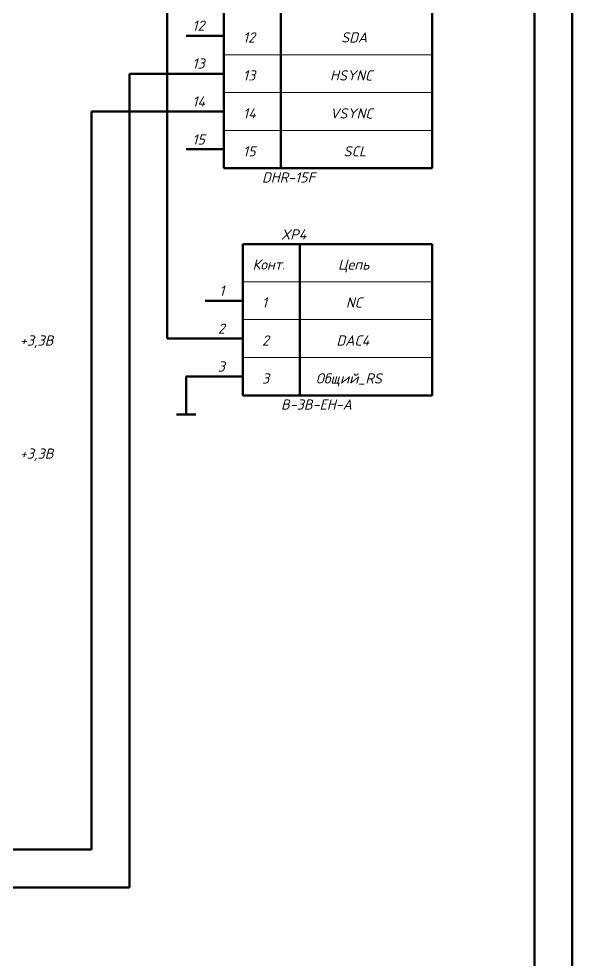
# Model space of a CAD drawing. Header units: inches. Extents: x -26 to 1942, y -380 to 599.
# Drawn here: x 741.6 to 814.7, y 325.6 to 450 of the extents above; entities that cross this region are included whole.
import ezdxf

# ---------------------------------------------------------------- set-up
doc = ezdxf.new("R2010")
doc.units = ezdxf.units.IN
for name, color, linetype, lineweight in [('OSN25', 2, 'Continuous', 20), ('OSN50', 3, 'Continuous', 50), ('TEXT', 1, 'Continuous', 30)]:
    doc.layers.add(name, color=color, linetype=linetype, lineweight=lineweight)
doc.styles.add('ISOCPEUR0', font='isocpeur.ttf', dxfattribs={"height": 2.87999})

msp = doc.modelspace()

# ---------------------------------------------------------------- linework, layer by layer
at = {"layer": 'OSN25'}
for p, q in [((814.65, 599.21), (814.65, 5.24)), ((768.66, 445.23), (796.15, 445.23)), ((768.66, 440.24), (796.15, 440.24)), ((768.66, 435.22), (796.15, 435.22)), ((771.17, 415.23), (796.15, 415.23)), ((771.17, 410.24), (796.15, 410.24)), ((771.17, 405.22), (796.15, 405.22))]:
    msp.add_line(p, q, dxfattribs=at)
at = {"layer": 'OSN50'}
for p, q in [((814.65, 5.24), (814.65, 599.21)), ((814.65, 599.21), (814.65, 5.24)), ((814.65, 5.24), (814.65, 599.21)), ((809.66, 594.22), (809.66, 10.23)), ((768.66, 510.21), (768.66, 430.23)), ((776.16, 510.21), (776.16, 430.23)), ((796.15, 430.23), (796.15, 510.21)), ((761.16, 507.73), (761.16, 407.73)), ((768.66, 447.73), (763.67, 447.73)), ((756.17, 335.22), (756.17, 442.72)), ((756.17, 442.72), (763.67, 442.72)), ((768.66, 442.72), (763.67, 442.72)), ((763.67, 437.73), (751.16, 437.73)), ((751.16, 437.73), (751.16, 340.23)), ((768.66, 437.73), (763.67, 437.73)), ((768.66, 432.74), (763.67, 432.74)), ((768.66, 430.23), (796.15, 430.23)), ((768.66, 430.23), (796.15, 430.23)), ((771.17, 420.22), (771.17, 400.23)), ((796.15, 420.22), (771.17, 420.22)), ((778.67, 420.22), (778.67, 400.23)), ((796.15, 400.23), (796.15, 420.22)), ((771.17, 412.72), (766.16, 412.72)), ((761.16, 407.73), (766.16, 407.73)), ((771.17, 407.73), (766.16, 407.73)), ((766.16, 402.74), (763.67, 402.74)), ((763.67, 402.74), (763.67, 400.23)), ((771.17, 402.74), (766.16, 402.74)), ((763.67, 400.23), (763.67, 397.69)), ((771.17, 400.23), (796.15, 400.23)), ((762.39, 397.69), (764.93, 397.69)), ((751.16, 340.23), (588.67, 340.23)), ((583.66, 335.22), (756.17, 335.22))]:
    msp.add_line(p, q, dxfattribs=at)

# ---------------------------------------------------------------- texts
at = {"layer": 'TEXT', "style": 'ISOCPEUR0', "oblique": 15}
for s, p in [('12', (764.48, 448.41)), ('12', (771.17, 446.85)), ('SDA', (784.13, 446.85)), ('13', (764.48, 443.4)), ('13', (771.17, 441.83)), ('HSYNC', (782.67, 441.83)), ('14', (764.48, 438.38)), ('14', (771.17, 436.81)), ('VSYNC', (782.67, 436.81)), ('15', (764.48, 433.36)), ('15', (771.17, 431.8)), ('SCL', (784.45, 431.8)), ('DHR-15F', (773.68, 428.35)), ('XP4', (776.19, 420.82)), ('Конт.', (772.43, 416.85)), ('Цепь', (783.72, 416.85)), ('1', (768.04, 413.4)), ('1', (773.68, 411.83)), ('NC', (784.76, 411.83)), ('2', (767.83, 408.38)), ('+3,3В', (741.7, 406.81)), ('2', (773.68, 406.81)), ('DAC4', (783.51, 406.81)), ('3', (767.83, 403.37)), ('3', (773.68, 401.8)), ('Общий_RS', (780.79, 401.8)), ('B-3B-EH-A', (776.19, 398.35)), ('+3,3В', (741.7, 391.87))]:
    msp.add_text(s, height=1.35, dxfattribs=at).set_placement(p)

doc.saveas('drawing.dxf')
